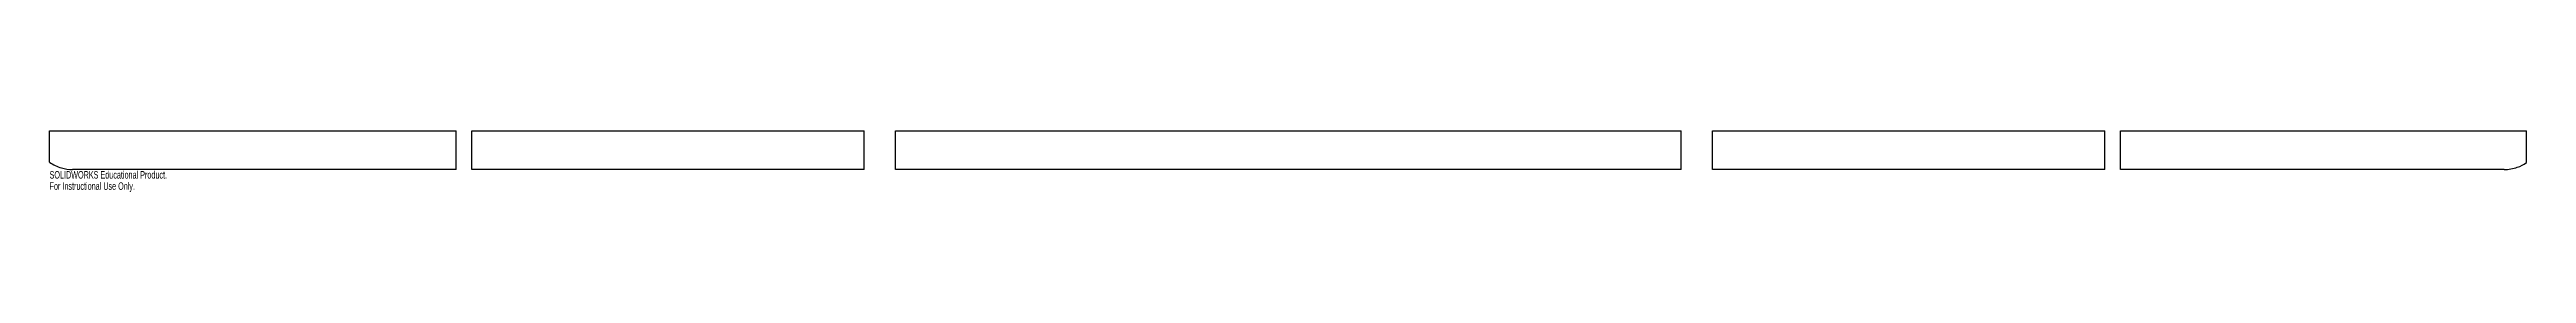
# Model space of a CAD drawing. Header units: inches. Extents: x -32.9 to 30.2, y -16.2 to -14.6.
import ezdxf

# ---------------------------------------------------------------- set-up
doc = ezdxf.new("R2010")
doc.units = ezdxf.units.IN
doc.header["$MEASUREMENT"] = 0
doc.styles.add('SLDTEXTSTYLE0', font='TXT', dxfattribs={"width": 0.7})

msp = doc.modelspace()

# ---------------------------------------------------------------- linework, layer by layer
at = {"color": 7, "linetype": 'Continuous', "lineweight": 25}
for p, q in [((-32.902, -14.647), (-22.533, -14.647)), ((-32.902, -15.438), (-32.902, -14.647)), ((-22.533, -15.627), (-22.533, -14.647)), ((-22.133, -14.647), (-12.133, -14.647)), ((-22.133, -15.627), (-22.133, -14.647)), ((-12.133, -15.627), (-12.133, -14.647)), ((-11.333, -14.647), (8.696, -14.647)), ((-11.333, -15.627), (-11.333, -14.647)), ((8.696, -15.627), (8.696, -14.647)), ((9.496, -14.647), (19.496, -14.647)), ((9.496, -15.627), (9.496, -14.647)), ((19.496, -15.627), (19.496, -14.647)), ((19.896, -14.647), (30.245, -14.647)), ((19.896, -15.627), (19.896, -14.647)), ((30.245, -15.453), (30.245, -14.647)), ((-22.533, -15.627), (-32.314, -15.627)), ((-12.133, -15.627), (-22.133, -15.627)), ((8.696, -15.627), (-11.333, -15.627)), ((19.496, -15.627), (9.496, -15.627)), ((29.677, -15.627), (19.896, -15.627))]:
    msp.add_line(p, q, dxfattribs=at)
for points, knots in [([(-32.902, -15.438), (-32.811, -15.504), (-32.708, -15.554), (-32.6, -15.586), (-32.508, -15.613), (-32.411, -15.627), (-32.314, -15.627)], [0, 0, 0, 0, 0.00853834, 0.00853834, 0.00853834, 0.01584832, 0.01584832, 0.01584832, 0.01584832]), ([(29.677, -15.627), (29.79, -15.627), (29.904, -15.608), (30.011, -15.571), (30.093, -15.542), (30.173, -15.502), (30.245, -15.453)], [0, 0, 0, 0, 0.00859595, 0.00859595, 0.00859595, 0.01521266, 0.01521266, 0.01521266, 0.01521266])]:
    msp.add_open_spline(points, degree=3, knots=knots, dxfattribs=at)

# ---------------------------------------------------------------- texts
at = {"color": 7, "linetype": 'Continuous', "char_height": 0.1903, "attachment_point": 1, "style": 'SLDTEXTSTYLE0'}
for s, insert in [('SOLIDWORKS Educational Product.', (-32.902, -15.667)), ('For Instructional Use Only.', (-32.902, -15.953))]:
    msp.add_mtext(s, dxfattribs=dict(at, insert=insert))

doc.saveas('drawing.dxf')
